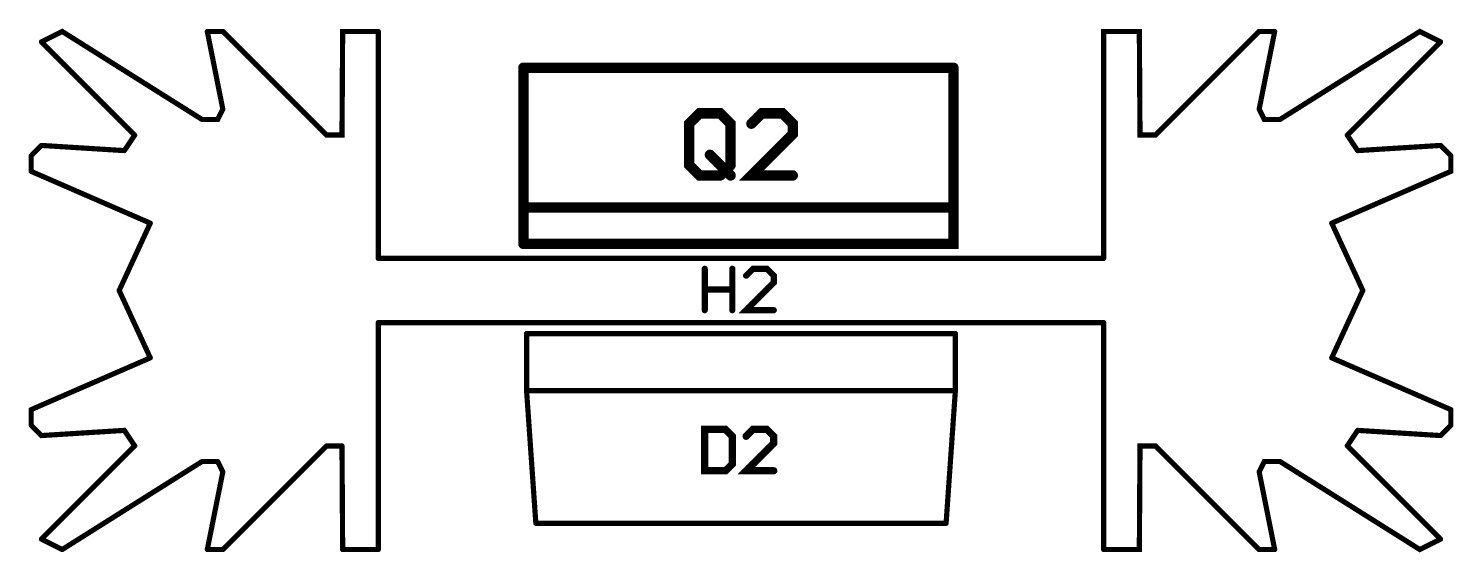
# Model space of a CAD drawing. Extents: x -4.2 to 14.8, y -3.5 to 8.8.
# Drawn here: x 3.112 to 4.488, y 4.506 to 5.012 of the extents above; entities that cross this region are included whole.
import ezdxf

# ---------------------------------------------------------------- set-up
doc = ezdxf.new("R2010")
doc.units = 0
doc.layers.add('2D_LINE_00', color=1, linetype='CONTINUOUS')

# ---------------------------------------------------------------- blocks, each defined once
blk = doc.blocks.new('SMOOTH_0$01')
at = {"const_width": 0.005}
blk.add_lwpolyline([(-0.0025, 0, 1), (0.0025, 0, 1)], format="xyb", close=True, dxfattribs=at)
blk = doc.blocks.new('DRAWING_3124')
at = {"layer": '2D_LINE_00', "const_width": 0.01}
blk.add_lwpolyline([(0, 0), (0, 0.17)], dxfattribs=at)
at = {"layer": '2D_LINE_00'}
for p in [(0, 0.17), (0, 0)]:
    blk.add_blockref('SMOOTH_0$01', p, dxfattribs=at)
blk = doc.blocks.new('DRAWING_3125')
at = {"layer": '2D_LINE_00', "const_width": 0.01}
blk.add_lwpolyline([(0, 0), (0.415, 0), (0.415, 0.17)], dxfattribs=at)
at = {"layer": '2D_LINE_00'}
for p in [(0.415, 0.17), (0, 0), (0.415, 0)]:
    blk.add_blockref('SMOOTH_0$01', p, dxfattribs=at)
blk = doc.blocks.new('DRAWING_3126')
at = {"layer": '2D_LINE_00', "const_width": 0.01}
blk.add_lwpolyline([(0, 0), (0.415, 0)], dxfattribs=at)
at = {"layer": '2D_LINE_00'}
for p in [(0, 0), (0.415, 0)]:
    blk.add_blockref('SMOOTH_0$01', p, dxfattribs=at)
blk = doc.blocks.new('DRAWING_3127')
at = {"layer": '2D_LINE_00', "const_width": 0.01}
blk.add_lwpolyline([(0, 0), (0.415, 0)], dxfattribs=at)
at = {"layer": '2D_LINE_00'}
for p in [(0, 0), (0.415, 0)]:
    blk.add_blockref('SMOOTH_0$01', p, dxfattribs=at)
blk = doc.blocks.new('DRAWING_3372')
at = {"layer": '2D_LINE_00', "const_width": 0.01}
blk.add_lwpolyline([(0, 0), (0, 0.03998), (-0.01, 0.04998), (-0.02999, 0.04998), (-0.03999, 0.03998), (-0.03999, 0), (-0.02999, -0.01), (-0.01, -0.01)], dxfattribs=at)
at = {"layer": '2D_LINE_00'}
for p in [(-0.03999, 0.03998), (-0.02999, 0.04998), (-0.01, 0.04998), (0, 0.03998), (-0.03999, 0), (0, 0), (-0.02999, -0.01), (-0.01, -0.01)]:
    blk.add_blockref('SMOOTH_0$01', p, dxfattribs=at)
blk = doc.blocks.new('DRAWING_3373')
at = {"layer": '2D_LINE_00', "const_width": 0.01}
blk.add_lwpolyline([(0, 0), (0.02, -0.01999)], dxfattribs=at)
at = {"layer": '2D_LINE_00'}
for p in [(0, 0), (0.02, -0.01999)]:
    blk.add_blockref('SMOOTH_0$01', p, dxfattribs=at)
blk = doc.blocks.new('DRAWING_3374')
at = {"layer": '2D_LINE_00', "const_width": 0.01}
blk.add_lwpolyline([(0, 0), (0.01, 0.01)], dxfattribs=at)
at = {"layer": '2D_LINE_00'}
for p in [(0.01, 0.01), (0, 0)]:
    blk.add_blockref('SMOOTH_0$01', p, dxfattribs=at)
blk = doc.blocks.new('DRAWING_3375')
at = {"layer": '2D_LINE_00', "const_width": 0.01}
blk.add_lwpolyline([(0, 0), (-0.03999, 0), (0, 0.03999), (0, 0.04998), (-0.01, 0.05998), (-0.02999, 0.05998), (-0.03999, 0.04998)], dxfattribs=at)
at = {"layer": '2D_LINE_00'}
for p in [(-0.02999, 0.05998), (-0.01, 0.05998), (-0.03999, 0.04998), (0, 0.04998), (0, 0.03999), (-0.03999, 0), (0, 0)]:
    blk.add_blockref('SMOOTH_0$01', p, dxfattribs=at)
blk = doc.blocks.new('SMOOTH_0$007')
at = {"const_width": 0.0035}
blk.add_lwpolyline([(-0.00175, 0, 1), (0.00175, 0, 1)], format="xyb", close=True, dxfattribs=at)
blk = doc.blocks.new('DRAWING_3501')
at = {"layer": '2D_LINE_00', "const_width": 0.007}
blk.add_lwpolyline([(0, 0), (0, -0.03999), (0.01999, -0.03999), (0.02666, -0.03333), (0.02666, -0.00667), (0.01999, 0), (0, 0)], dxfattribs=at)
at = {"layer": '2D_LINE_00'}
for p in [(0, 0), (0, 0), (0.01999, 0), (0.02666, -0.00667), (0, -0.03999), (0.01999, -0.03999), (0.02666, -0.03333)]:
    blk.add_blockref('SMOOTH_0$007', p, dxfattribs=at)
blk = doc.blocks.new('DRAWING_3502')
at = {"layer": '2D_LINE_00', "const_width": 0.007}
blk.add_lwpolyline([(0, 0), (-0.02666, 0), (0, 0.02666), (0, 0.03332), (-0.00667, 0.03999), (-0.02, 0.03999), (-0.02666, 0.03332)], dxfattribs=at)
at = {"layer": '2D_LINE_00'}
for p in [(-0.02, 0.03999), (-0.00667, 0.03999), (-0.02666, 0.03332), (0, 0.03332), (0, 0.02666), (-0.02666, 0), (0, 0)]:
    blk.add_blockref('SMOOTH_0$007', p, dxfattribs=at)
blk = doc.blocks.new('SMOOTH_0$006')
at = {"const_width": 0.003}
blk.add_lwpolyline([(-0.0015, 0, 1), (0.0015, 0, 1)], format="xyb", close=True, dxfattribs=at)
blk = doc.blocks.new('DRAWING_4293')
at = {"layer": '2D_LINE_00', "const_width": 0.006}
blk.add_lwpolyline([(0, 0), (0, -0.03999), (0, -0.02), (0.02666, -0.02), (0.02666, 0), (0.02666, -0.03999)], dxfattribs=at)
at = {"layer": '2D_LINE_00'}
for p in [(0, 0), (0.02666, 0), (0, -0.02), (0.02666, -0.02), (0, -0.03999), (0.02666, -0.03999)]:
    blk.add_blockref('SMOOTH_0$006', p, dxfattribs=at)
blk = doc.blocks.new('DRAWING_4294')
at = {"layer": '2D_LINE_00', "const_width": 0.006}
blk.add_lwpolyline([(0, 0), (-0.02666, 0), (0, 0.02666), (0, 0.03332), (-0.00667, 0.03999), (-0.02, 0.03999), (-0.02666, 0.03332)], dxfattribs=at)
at = {"layer": '2D_LINE_00'}
for p in [(-0.02, 0.03999), (-0.00667, 0.03999), (-0.02666, 0.03332), (0, 0.03332), (0, 0.02666), (-0.02666, 0), (0, 0)]:
    blk.add_blockref('SMOOTH_0$006', p, dxfattribs=at)
blk = doc.blocks.new('SMOOTH_0$005')
at = {"const_width": 0.0025}
blk.add_lwpolyline([(-0.00125, 0, 1), (0.00125, 0, 1)], format="xyb", close=True, dxfattribs=at)
blk = doc.blocks.new('DRAWING_4817')
at = {"layer": '2D_LINE_00', "const_width": 0.005}
blk.add_lwpolyline([(0, 0), (0, 0.05512)], dxfattribs=at)
at = {"layer": '2D_LINE_00'}
for p in [(0, 0.05512), (0, 0)]:
    blk.add_blockref('SMOOTH_0$005', p, dxfattribs=at)
blk = doc.blocks.new('DRAWING_4818')
at = {"layer": '2D_LINE_00', "const_width": 0.005}
blk.add_lwpolyline([(0, 0), (0.39589, 0)], dxfattribs=at)
at = {"layer": '2D_LINE_00'}
for p in [(0, 0), (0.39589, 0)]:
    blk.add_blockref('SMOOTH_0$005', p, dxfattribs=at)
blk = doc.blocks.new('DRAWING_4819')
at = {"layer": '2D_LINE_00', "const_width": 0.005}
blk.add_lwpolyline([(0, 0), (0.41377, 0)], dxfattribs=at)
at = {"layer": '2D_LINE_00'}
for p in [(0, 0), (0.41377, 0)]:
    blk.add_blockref('SMOOTH_0$005', p, dxfattribs=at)
blk = doc.blocks.new('DRAWING_4820')
at = {"layer": '2D_LINE_00', "const_width": 0.005}
blk.add_lwpolyline([(0, 0), (0.41377, 0)], dxfattribs=at)
at = {"layer": '2D_LINE_00'}
for p in [(0, 0), (0.41377, 0)]:
    blk.add_blockref('SMOOTH_0$005', p, dxfattribs=at)
blk = doc.blocks.new('DRAWING_4821')
at = {"layer": '2D_LINE_00', "const_width": 0.005}
blk.add_lwpolyline([(0, 0), (0.00894, -0.12795)], dxfattribs=at)
at = {"layer": '2D_LINE_00'}
for p in [(0, 0), (0.00894, -0.12795)]:
    blk.add_blockref('SMOOTH_0$005', p, dxfattribs=at)
blk = doc.blocks.new('DRAWING_4822')
at = {"layer": '2D_LINE_00', "const_width": 0.005}
blk.add_lwpolyline([(0, 0), (0, 0.05512)], dxfattribs=at)
at = {"layer": '2D_LINE_00'}
for p in [(0, 0.05512), (0, 0)]:
    blk.add_blockref('SMOOTH_0$005', p, dxfattribs=at)
blk = doc.blocks.new('DRAWING_4823')
at = {"layer": '2D_LINE_00', "const_width": 0.005}
blk.add_lwpolyline([(0, 0), (0.00894, 0.12795)], dxfattribs=at)
at = {"layer": '2D_LINE_00'}
for p in [(0.00894, 0.12795), (0, 0)]:
    blk.add_blockref('SMOOTH_0$005', p, dxfattribs=at)
blk = doc.blocks.new('DRAWING_4938')
at = {"layer": '2D_LINE_00', "const_width": 0.005}
blk.add_lwpolyline([(0, 0), (0.01, 0.015)], dxfattribs=at)
at = {"layer": '2D_LINE_00'}
for p in [(0.01, 0.015), (0, 0)]:
    blk.add_blockref('SMOOTH_0$005', p, dxfattribs=at)
blk = doc.blocks.new('DRAWING_4939')
at = {"layer": '2D_LINE_00', "const_width": 0.005}
blk.add_lwpolyline([(0, 0), (0.08, -0.005)], dxfattribs=at)
at = {"layer": '2D_LINE_00'}
for p in [(0, 0), (0.08, -0.005)]:
    blk.add_blockref('SMOOTH_0$005', p, dxfattribs=at)
blk = doc.blocks.new('DRAWING_4940')
at = {"layer": '2D_LINE_00', "const_width": 0.005}
blk.add_lwpolyline([(0, 0), (0.01, 0.01)], dxfattribs=at)
at = {"layer": '2D_LINE_00'}
for p in [(0, 0), (0.01, 0.01)]:
    blk.add_blockref('SMOOTH_0$005', p, dxfattribs=at)
blk = doc.blocks.new('DRAWING_4941')
at = {"layer": '2D_LINE_00', "const_width": 0.005}
blk.add_lwpolyline([(0, 0), (0, 0.015)], dxfattribs=at)
at = {"layer": '2D_LINE_00'}
for p in [(0, 0.015), (0, 0)]:
    blk.add_blockref('SMOOTH_0$005', p, dxfattribs=at)
blk = doc.blocks.new('DRAWING_4942')
at = {"layer": '2D_LINE_00', "const_width": 0.005}
blk.add_lwpolyline([(0, 0), (0.115, -0.05)], dxfattribs=at)
at = {"layer": '2D_LINE_00'}
for p in [(0, 0), (0.115, -0.05)]:
    blk.add_blockref('SMOOTH_0$005', p, dxfattribs=at)
blk = doc.blocks.new('DRAWING_4943')
at = {"layer": '2D_LINE_00', "const_width": 0.005}
blk.add_lwpolyline([(0, 0), (0.03, 0.065)], dxfattribs=at)
at = {"layer": '2D_LINE_00'}
for p in [(0.03, 0.065), (0, 0)]:
    blk.add_blockref('SMOOTH_0$005', p, dxfattribs=at)
blk = doc.blocks.new('DRAWING_4944')
at = {"layer": '2D_LINE_00', "const_width": 0.005}
blk.add_lwpolyline([(0, 0), (0.03, 0.065)], dxfattribs=at)
at = {"layer": '2D_LINE_00'}
for p in [(0.03, 0.065), (0, 0)]:
    blk.add_blockref('SMOOTH_0$005', p, dxfattribs=at)
blk = doc.blocks.new('DRAWING_4945')
at = {"layer": '2D_LINE_00', "const_width": 0.005}
blk.add_lwpolyline([(0, 0), (0.115, -0.05)], dxfattribs=at)
at = {"layer": '2D_LINE_00'}
for p in [(0, 0), (0.115, -0.05)]:
    blk.add_blockref('SMOOTH_0$005', p, dxfattribs=at)
blk = doc.blocks.new('DRAWING_4946')
at = {"layer": '2D_LINE_00', "const_width": 0.005}
blk.add_lwpolyline([(0, 0), (0, 0.015)], dxfattribs=at)
at = {"layer": '2D_LINE_00'}
for p in [(0, 0.015), (0, 0)]:
    blk.add_blockref('SMOOTH_0$005', p, dxfattribs=at)
blk = doc.blocks.new('DRAWING_4947')
at = {"layer": '2D_LINE_00', "const_width": 0.005}
blk.add_lwpolyline([(0, 0), (0.01, 0.01)], dxfattribs=at)
at = {"layer": '2D_LINE_00'}
for p in [(0, 0), (0.01, 0.01)]:
    blk.add_blockref('SMOOTH_0$005', p, dxfattribs=at)
blk = doc.blocks.new('DRAWING_4948')
at = {"layer": '2D_LINE_00', "const_width": 0.005}
blk.add_lwpolyline([(0, 0), (0.08, -0.005)], dxfattribs=at)
at = {"layer": '2D_LINE_00'}
for p in [(0, 0), (0.08, -0.005)]:
    blk.add_blockref('SMOOTH_0$005', p, dxfattribs=at)
blk = doc.blocks.new('DRAWING_4949')
at = {"layer": '2D_LINE_00', "const_width": 0.005}
blk.add_lwpolyline([(0, 0), (0.01, 0.015)], dxfattribs=at)
at = {"layer": '2D_LINE_00'}
for p in [(0.01, 0.015), (0, 0)]:
    blk.add_blockref('SMOOTH_0$005', p, dxfattribs=at)
blk = doc.blocks.new('DRAWING_4950')
at = {"layer": '2D_LINE_00', "const_width": 0.005}
blk.add_lwpolyline([(0, 0), (0.03, -0.065)], dxfattribs=at)
at = {"layer": '2D_LINE_00'}
for p in [(0, 0), (0.03, -0.065)]:
    blk.add_blockref('SMOOTH_0$005', p, dxfattribs=at)
blk = doc.blocks.new('DRAWING_4951')
at = {"layer": '2D_LINE_00', "const_width": 0.005}
blk.add_lwpolyline([(0, 0), (0.115, 0.05)], dxfattribs=at)
at = {"layer": '2D_LINE_00'}
for p in [(0.115, 0.05), (0, 0)]:
    blk.add_blockref('SMOOTH_0$005', p, dxfattribs=at)
blk = doc.blocks.new('DRAWING_4952')
at = {"layer": '2D_LINE_00', "const_width": 0.005}
blk.add_lwpolyline([(0, 0), (0, 0.015)], dxfattribs=at)
at = {"layer": '2D_LINE_00'}
for p in [(0, 0.015), (0, 0)]:
    blk.add_blockref('SMOOTH_0$005', p, dxfattribs=at)
blk = doc.blocks.new('DRAWING_4953')
at = {"layer": '2D_LINE_00', "const_width": 0.005}
blk.add_lwpolyline([(0, 0), (0.01, -0.01), (0.09, -0.005), (0.1, -0.02)], dxfattribs=at)
at = {"layer": '2D_LINE_00'}
for p in [(0, 0), (0.01, -0.01), (0.09, -0.005), (0.1, -0.02)]:
    blk.add_blockref('SMOOTH_0$005', p, dxfattribs=at)
blk = doc.blocks.new('DRAWING_4954')
at = {"layer": '2D_LINE_00', "const_width": 0.005}
blk.add_lwpolyline([(0, 0), (0.03, -0.065)], dxfattribs=at)
at = {"layer": '2D_LINE_00'}
for p in [(0, 0), (0.03, -0.065)]:
    blk.add_blockref('SMOOTH_0$005', p, dxfattribs=at)
blk = doc.blocks.new('DRAWING_4955')
at = {"layer": '2D_LINE_00', "const_width": 0.005}
blk.add_lwpolyline([(0, 0), (0.115, 0.05), (0.115, 0.065)], dxfattribs=at)
at = {"layer": '2D_LINE_00'}
for p in [(0.115, 0.065), (0.115, 0.05), (0, 0)]:
    blk.add_blockref('SMOOTH_0$005', p, dxfattribs=at)
blk = doc.blocks.new('DRAWING_4956')
at = {"layer": '2D_LINE_00', "const_width": 0.005}
blk.add_lwpolyline([(0, 0), (0.01, -0.01)], dxfattribs=at)
at = {"layer": '2D_LINE_00'}
for p in [(0, 0), (0.01, -0.01)]:
    blk.add_blockref('SMOOTH_0$005', p, dxfattribs=at)
blk = doc.blocks.new('DRAWING_4957')
at = {"layer": '2D_LINE_00', "const_width": 0.005}
blk.add_lwpolyline([(0, 0), (0.08, 0.005)], dxfattribs=at)
at = {"layer": '2D_LINE_00'}
for p in [(0, 0), (0.08, 0.005)]:
    blk.add_blockref('SMOOTH_0$005', p, dxfattribs=at)
blk = doc.blocks.new('DRAWING_4958')
at = {"layer": '2D_LINE_00', "const_width": 0.005}
blk.add_lwpolyline([(0, 0), (0.01, -0.015)], dxfattribs=at)
at = {"layer": '2D_LINE_00'}
for p in [(0, 0), (0.01, -0.015)]:
    blk.add_blockref('SMOOTH_0$005', p, dxfattribs=at)
blk = doc.blocks.new('DRAWING_4959')
at = {"layer": '2D_LINE_00', "const_width": 0.005}
blk.add_lwpolyline([(0, 0), (0.09, -0.09)], dxfattribs=at)
at = {"layer": '2D_LINE_00'}
for p in [(0, 0), (0.09, -0.09)]:
    blk.add_blockref('SMOOTH_0$005', p, dxfattribs=at)
blk = doc.blocks.new('DRAWING_4960')
at = {"layer": '2D_LINE_00', "const_width": 0.005}
blk.add_lwpolyline([(0, 0), (0.02, 0.01), (0.155, -0.075), (0.17, -0.075), (0.175, -0.065)], dxfattribs=at)
at = {"layer": '2D_LINE_00'}
for p in [(0, 0), (0.02, 0.01), (0.175, -0.065), (0.155, -0.075), (0.17, -0.075)]:
    blk.add_blockref('SMOOTH_0$005', p, dxfattribs=at)
blk = doc.blocks.new('DRAWING_4961')
at = {"layer": '2D_LINE_00', "const_width": 0.005}
blk.add_lwpolyline([(0, 0), (0.015, -0.075)], dxfattribs=at)
at = {"layer": '2D_LINE_00'}
for p in [(0, 0), (0.015, -0.075)]:
    blk.add_blockref('SMOOTH_0$005', p, dxfattribs=at)
blk = doc.blocks.new('DRAWING_4962')
at = {"layer": '2D_LINE_00', "const_width": 0.005}
blk.add_lwpolyline([(0, 0), (0.015, 0), (0.115, -0.1), (0.13, -0.1), (0.13063, 0), (0.165, 0)], dxfattribs=at)
at = {"layer": '2D_LINE_00'}
for p in [(0, 0), (0.015, 0), (0.13063, 0), (0.165, 0), (0.115, -0.1), (0.13, -0.1)]:
    blk.add_blockref('SMOOTH_0$005', p, dxfattribs=at)
blk = doc.blocks.new('DRAWING_4963')
at = {"layer": '2D_LINE_00', "const_width": 0.005}
blk.add_lwpolyline([(0, 0), (0, 0.219)], dxfattribs=at)
at = {"layer": '2D_LINE_00'}
for p in [(0, 0.219), (0, 0)]:
    blk.add_blockref('SMOOTH_0$005', p, dxfattribs=at)
blk = doc.blocks.new('DRAWING_4964')
at = {"layer": '2D_LINE_00', "const_width": 0.005}
blk.add_lwpolyline([(0, 0), (0.7, 0)], dxfattribs=at)
at = {"layer": '2D_LINE_00'}
for p in [(0, 0), (0.7, 0)]:
    blk.add_blockref('SMOOTH_0$005', p, dxfattribs=at)
blk = doc.blocks.new('DRAWING_4965')
at = {"layer": '2D_LINE_00', "const_width": 0.005}
blk.add_lwpolyline([(0, 0), (0.7, 0)], dxfattribs=at)
at = {"layer": '2D_LINE_00'}
for p in [(0, 0), (0.7, 0)]:
    blk.add_blockref('SMOOTH_0$005', p, dxfattribs=at)
blk = doc.blocks.new('DRAWING_4966')
at = {"layer": '2D_LINE_00', "const_width": 0.005}
blk.add_lwpolyline([(0, 0), (0, 0.219)], dxfattribs=at)
at = {"layer": '2D_LINE_00'}
for p in [(0, 0.219), (0, 0)]:
    blk.add_blockref('SMOOTH_0$005', p, dxfattribs=at)
blk = doc.blocks.new('DRAWING_4967')
at = {"layer": '2D_LINE_00', "const_width": 0.005}
blk.add_lwpolyline([(0, 0), (0.03437, 0), (0.035, 0.1), (0.05, 0.1), (0.15, 0), (0.165, 0)], dxfattribs=at)
at = {"layer": '2D_LINE_00'}
for p in [(0.035, 0.1), (0.05, 0.1), (0, 0), (0.03437, 0), (0.15, 0), (0.165, 0)]:
    blk.add_blockref('SMOOTH_0$005', p, dxfattribs=at)
blk = doc.blocks.new('DRAWING_4968')
at = {"layer": '2D_LINE_00', "const_width": 0.005}
blk.add_lwpolyline([(0, 0), (0.015, -0.075)], dxfattribs=at)
at = {"layer": '2D_LINE_00'}
for p in [(0, 0), (0.015, -0.075)]:
    blk.add_blockref('SMOOTH_0$005', p, dxfattribs=at)
blk = doc.blocks.new('DRAWING_4969')
at = {"layer": '2D_LINE_00', "const_width": 0.005}
blk.add_lwpolyline([(0, 0), (0.005, 0.01), (0.02, 0.01), (0.155, -0.075), (0.175, -0.065)], dxfattribs=at)
at = {"layer": '2D_LINE_00'}
for p in [(0, 0), (0.005, 0.01), (0.02, 0.01), (0.175, -0.065), (0.155, -0.075)]:
    blk.add_blockref('SMOOTH_0$005', p, dxfattribs=at)
blk = doc.blocks.new('DRAWING_4970')
at = {"layer": '2D_LINE_00', "const_width": 0.005}
blk.add_lwpolyline([(0, 0), (0.09, -0.09)], dxfattribs=at)
at = {"layer": '2D_LINE_00'}
for p in [(0, 0), (0.09, -0.09)]:
    blk.add_blockref('SMOOTH_0$005', p, dxfattribs=at)
blk = doc.blocks.new('DRAWING_4971')
at = {"layer": '2D_LINE_00', "const_width": 0.005}
blk.add_lwpolyline([(0, 0), (0, 0.219)], dxfattribs=at)
at = {"layer": '2D_LINE_00'}
for p in [(0, 0.219), (0, 0)]:
    blk.add_blockref('SMOOTH_0$005', p, dxfattribs=at)
blk = doc.blocks.new('DRAWING_4972')
at = {"layer": '2D_LINE_00', "const_width": 0.005}
blk.add_lwpolyline([(0, 0), (0.03437, 0)], dxfattribs=at)
at = {"layer": '2D_LINE_00'}
for p in [(0, 0), (0.03437, 0)]:
    blk.add_blockref('SMOOTH_0$005', p, dxfattribs=at)
blk = doc.blocks.new('DRAWING_4973')
at = {"layer": '2D_LINE_00', "const_width": 0.005}
blk.add_lwpolyline([(0, 0), (0.00063, -0.1)], dxfattribs=at)
at = {"layer": '2D_LINE_00'}
for p in [(0, 0), (0.00063, -0.1)]:
    blk.add_blockref('SMOOTH_0$005', p, dxfattribs=at)
blk = doc.blocks.new('DRAWING_4974')
at = {"layer": '2D_LINE_00', "const_width": 0.005}
blk.add_lwpolyline([(0, 0), (0.015, 0)], dxfattribs=at)
at = {"layer": '2D_LINE_00'}
for p in [(0, 0), (0.015, 0)]:
    blk.add_blockref('SMOOTH_0$005', p, dxfattribs=at)
blk = doc.blocks.new('DRAWING_4975')
at = {"layer": '2D_LINE_00', "const_width": 0.005}
blk.add_lwpolyline([(0, 0), (0.1, 0.1)], dxfattribs=at)
at = {"layer": '2D_LINE_00'}
for p in [(0.1, 0.1), (0, 0)]:
    blk.add_blockref('SMOOTH_0$005', p, dxfattribs=at)
blk = doc.blocks.new('DRAWING_4976')
at = {"layer": '2D_LINE_00', "const_width": 0.005}
blk.add_lwpolyline([(0, 0), (0.015, 0)], dxfattribs=at)
at = {"layer": '2D_LINE_00'}
for p in [(0, 0), (0.015, 0)]:
    blk.add_blockref('SMOOTH_0$005', p, dxfattribs=at)
blk = doc.blocks.new('DRAWING_4977')
at = {"layer": '2D_LINE_00', "const_width": 0.005}
blk.add_lwpolyline([(0, 0), (0.015, 0.075)], dxfattribs=at)
at = {"layer": '2D_LINE_00'}
for p in [(0.015, 0.075), (0, 0)]:
    blk.add_blockref('SMOOTH_0$005', p, dxfattribs=at)
blk = doc.blocks.new('DRAWING_4978')
at = {"layer": '2D_LINE_00', "const_width": 0.005}
blk.add_lwpolyline([(0, 0), (0.005, -0.01)], dxfattribs=at)
at = {"layer": '2D_LINE_00'}
for p in [(0, 0), (0.005, -0.01)]:
    blk.add_blockref('SMOOTH_0$005', p, dxfattribs=at)
blk = doc.blocks.new('DRAWING_4979')
at = {"layer": '2D_LINE_00', "const_width": 0.005}
blk.add_lwpolyline([(0, 0), (0.015, 0)], dxfattribs=at)
at = {"layer": '2D_LINE_00'}
for p in [(0, 0), (0.015, 0)]:
    blk.add_blockref('SMOOTH_0$005', p, dxfattribs=at)
blk = doc.blocks.new('DRAWING_4980')
at = {"layer": '2D_LINE_00', "const_width": 0.005}
blk.add_lwpolyline([(0, 0), (0.135, 0.085)], dxfattribs=at)
at = {"layer": '2D_LINE_00'}
for p in [(0.135, 0.085), (0, 0)]:
    blk.add_blockref('SMOOTH_0$005', p, dxfattribs=at)
blk = doc.blocks.new('DRAWING_4981')
at = {"layer": '2D_LINE_00', "const_width": 0.005}
blk.add_lwpolyline([(0, 0), (0.02, -0.01)], dxfattribs=at)
at = {"layer": '2D_LINE_00'}
for p in [(0, 0), (0.02, -0.01)]:
    blk.add_blockref('SMOOTH_0$005', p, dxfattribs=at)
blk = doc.blocks.new('DRAWING_4982')
at = {"layer": '2D_LINE_00', "const_width": 0.005}
blk.add_lwpolyline([(0, 0), (0.09, 0.09)], dxfattribs=at)
at = {"layer": '2D_LINE_00'}
for p in [(0.09, 0.09), (0, 0)]:
    blk.add_blockref('SMOOTH_0$005', p, dxfattribs=at)
blk = doc.blocks.new('DRAWING_4983')
at = {"layer": '2D_LINE_00', "const_width": 0.005}
blk.add_lwpolyline([(0, 0), (0, 0.219), (0.03437, 0.219), (0.035, 0.119), (0.05, 0.119), (0.15, 0.219), (0.165, 0.219)], dxfattribs=at)
at = {"layer": '2D_LINE_00'}
for p in [(0, 0.219), (0.03437, 0.219), (0.15, 0.219), (0.165, 0.219), (0.035, 0.119), (0.05, 0.119), (0, 0)]:
    blk.add_blockref('SMOOTH_0$005', p, dxfattribs=at)
blk = doc.blocks.new('DRAWING_4984')
at = {"layer": '2D_LINE_00', "const_width": 0.005}
blk.add_lwpolyline([(0, 0), (0.015, 0.075)], dxfattribs=at)
at = {"layer": '2D_LINE_00'}
for p in [(0.015, 0.075), (0, 0)]:
    blk.add_blockref('SMOOTH_0$005', p, dxfattribs=at)
blk = doc.blocks.new('DRAWING_4985')
at = {"layer": '2D_LINE_00', "const_width": 0.005}
blk.add_lwpolyline([(0, 0), (0.005, -0.01), (0.02, -0.01), (0.155, 0.075), (0.175, 0.065)], dxfattribs=at)
at = {"layer": '2D_LINE_00'}
for p in [(0.155, 0.075), (0.175, 0.065), (0, 0), (0.005, -0.01), (0.02, -0.01)]:
    blk.add_blockref('SMOOTH_0$005', p, dxfattribs=at)
blk = doc.blocks.new('DRAWING_4986')
at = {"layer": '2D_LINE_00', "const_width": 0.005}
blk.add_lwpolyline([(0, 0), (0.09, 0.09)], dxfattribs=at)
at = {"layer": '2D_LINE_00'}
for p in [(0.09, 0.09), (0, 0)]:
    blk.add_blockref('SMOOTH_0$005', p, dxfattribs=at)

msp = doc.modelspace()

# ---------------------------------------------------------------- block references
for name, p in [('DRAWING_4960', (3.125, 4.999)), ('DRAWING_4961', (3.285, 5.009)), ('DRAWING_4962', (3.285, 5.009)), ('DRAWING_4963', (3.45, 4.79)), ('DRAWING_4983', (4.15, 4.79)), ('DRAWING_4985', (4.3, 4.934)), ('DRAWING_4984', (4.3, 4.934)), ('DRAWING_4959', (3.125, 4.999)), ('DRAWING_4986', (4.385, 4.909)), ('DRAWING_3124', (3.59, 4.804)), ('DRAWING_3125', (3.59, 4.804)), ('DRAWING_3126', (3.59, 4.974)), ('DRAWING_3372', (3.79, 4.88)), ('DRAWING_3375', (3.85, 4.87)), ('DRAWING_4938', (3.205, 4.894)), ('DRAWING_4958', (4.385, 4.909)), ('DRAWING_4940', (3.115, 4.889)), ('DRAWING_4939', (3.125, 4.899)), ('DRAWING_4957', (4.395, 4.894)), ('DRAWING_4956', (4.475, 4.899)), ('DRAWING_4941', (3.115, 4.874)), ('DRAWING_3373', (3.77, 4.89)), ('DRAWING_3374', (3.78, 4.87)), ('DRAWING_4955', (4.37, 4.824)), ('DRAWING_4942', (3.115, 4.874)), ('DRAWING_3127', (3.59, 4.839)), ('DRAWING_4943', (3.2, 4.759)), ('DRAWING_4954', (4.37, 4.824)), ('DRAWING_4964', (3.45, 4.79)), ('DRAWING_4293', (3.765, 4.78)), ('DRAWING_4294', (3.8316, 4.74)), ('DRAWING_4950', (3.2, 4.759)), ('DRAWING_4944', (4.37, 4.694)), ('DRAWING_4965', (3.45, 4.728)), ('DRAWING_4971', (3.45, 4.509)), ('DRAWING_4966', (4.15, 4.509)), ('DRAWING_4817', (3.5931, 4.6623)), ('DRAWING_4819', (3.5931, 4.7174)), ('DRAWING_4822', (4.0069, 4.6623)), ('DRAWING_4951', (3.115, 4.644)), ('DRAWING_4945', (4.37, 4.694)), ('DRAWING_4820', (3.5931, 4.6623)), ('DRAWING_4821', (3.5931, 4.6623)), ('DRAWING_4823', (3.9979, 4.5343)), ('DRAWING_4952', (3.115, 4.629)), ('DRAWING_4946', (4.485, 4.629)), ('DRAWING_4953', (3.115, 4.629)), ('DRAWING_3501', (3.765, 4.625)), ('DRAWING_3502', (3.8316, 4.585)), ('DRAWING_4949', (4.385, 4.609)), ('DRAWING_4948', (4.395, 4.624)), ('DRAWING_4947', (4.475, 4.619)), ('DRAWING_4982', (3.125, 4.519)), ('DRAWING_4975', (3.3, 4.509)), ('DRAWING_4974', (3.4, 4.609)), ('DRAWING_4973', (3.415, 4.609)), ('DRAWING_4967', (4.15, 4.509)), ('DRAWING_4970', (4.385, 4.609)), ('DRAWING_4980', (3.145, 4.509)), ('DRAWING_4979', (3.28, 4.594)), ('DRAWING_4978', (3.295, 4.594)), ('DRAWING_4969', (4.3, 4.584)), ('DRAWING_4977', (3.285, 4.509)), ('DRAWING_4968', (4.3, 4.584)), ('DRAWING_4818', (3.6021, 4.5343)), ('DRAWING_4981', (3.125, 4.519)), ('DRAWING_4976', (3.285, 4.509)), ('DRAWING_4972', (3.4156, 4.509))]:
    msp.add_blockref(name, p)

doc.saveas('drawing.dxf')
